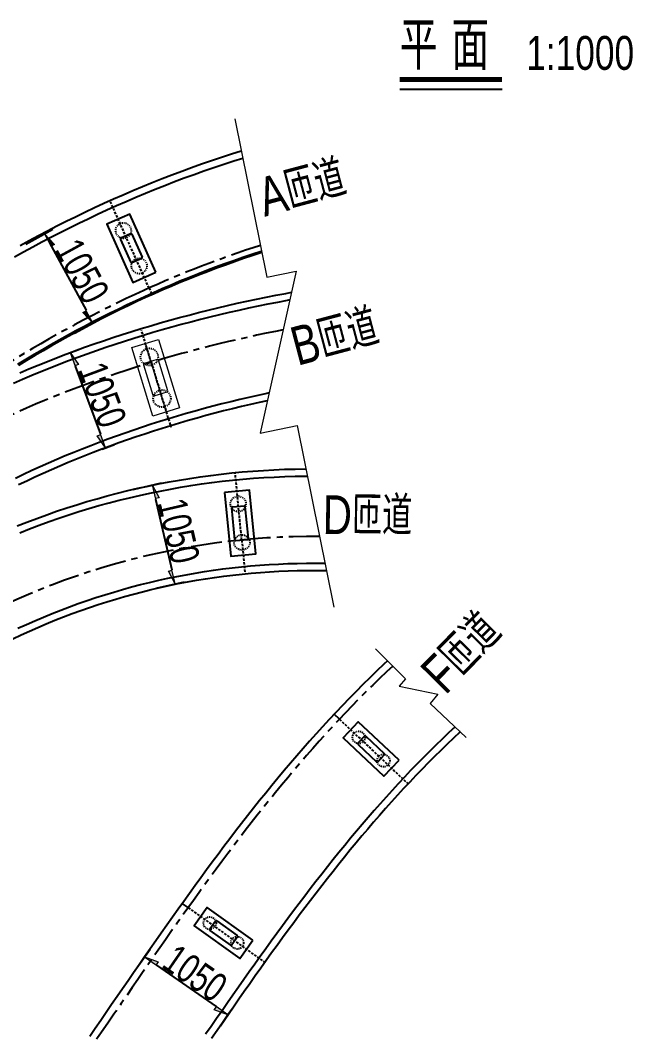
# Model space of a CAD drawing. Header units: millimetres. Extents: x 0 to 987207, y 0 to 5060561.
# Drawn here: x 493741.9 to 493805.2, y 2529749.3 to 2529854.1 of the extents above; entities that cross this region are included whole.
import ezdxf
from ezdxf.enums import TextEntityAlignment as Align

# ---------------------------------------------------------------- set-up
doc = ezdxf.new("R2010")
doc.units = ezdxf.units.MM
doc.header["$LTSCALE"] = 0.1
doc.linetypes.add('CENTER', pattern=[50.8, 31.75, -6.35, 6.35, -6.35])
doc.linetypes.add('DASHED', pattern=[19.05, 12.7, -6.35])
doc.layers.get('0').update_dxf_attribs({"linetype": 'CONTINUOUS'})
doc.layers.get('Defpoints').update_dxf_attribs({"color": 150, "linetype": 'CONTINUOUS'})
for name, color, linetype in [('1', 1, 'CONTINUOUS'), ('TLJ', 180, 'CONTINUOUS'), ('YLJ', 210, 'CONTINUOUS'), ('zhix', 1, 'CENTER'), ('伸缩缝(平面)', 7, 'CONTINUOUS'), ('桥梁', 94, 'CONTINUOUS')]:
    doc.layers.add(name, color=color, linetype=linetype)
doc.layers.add('标注', color=1, linetype='CONTINUOUS', lineweight=18)
doc.styles.add('BM_Dim', font='fsdb_e.shx', dxfattribs={"width": 0.75, "bigfont": 'hztxt.shx'})
doc.styles.add('MyFont', font='fsdb_e.shx', dxfattribs={"width": 0.78, "bigfont": 'hztxt.shx'})
doc.dimstyles.new('1-100', dxfattribs={"dimtxt": 3, "dimasz": 1.5, "dimexe": 1, "dimexo": 0.6, "dimgap": 0.1, "dimtad": 1, "dimdec": 0, "dimlfac": 100, "dimdsep": 46, "dimtxsty": 'BM_Dim', "dimblk": 'ARR-1', "dimcen": 0.09, "dimclrd": 256, "dimclre": 256, "dimclrt": 7, "dimadec": 1, "dimazin": 2, "dimtfac": 1, "dimtdec": 0, "dimtmove": 2, "dimatfit": 3, "dimldrblk": 'ARR-1', "dimfxl": 1, "dimtolj": 1, "dimtzin": 0, "dimlwd": 25, "dimarcsym": 1})

# ---------------------------------------------------------------- blocks, each defined once
blk = doc.blocks.new('ARR-1')
at = {"color": 1, "linetype": 'Continuous'}
for p, q in [((0, 0), (-1, 0)), ((0, 0), (-0.966, -0.259)), ((-0.966, -0.259), (-0.966, 0))]:
    blk.add_line(p, q, dxfattribs=at)
for points in [[(-0.966, -0.259), (-0.966, 0), (0, 0)], [(0, 0), (-0.966, 0), (-0.966, -0.259), (0, 0)], [(0, 0), (-0.966, -0.259), (-0.966, 0), (0, 0)], [(0, 0), (-0.966, -0.259), (-0.966, 0), (0, 0)]]:
    blk.add_solid(points, dxfattribs=at)
blk = doc.blocks.new('*D386')
at = {"layer": 'Defpoints', "color": 0}
for p in [(493753.58, 2529755.63), (493763.34, 2529751.28), (493762.21, 2529749.65)]:
    blk.add_point(p, dxfattribs=at)
at = {"layer": '标注', "lineweight": -2}
for p, q in [((493753.93, 2529756.12), (493755.28, 2529758.08)), ((493762.56, 2529750.14), (493763.91, 2529752.1))]:
    blk.add_line(p, q, dxfattribs=at)
at = {"layer": '标注', "lineweight": 25}
blk.add_line((493755.95, 2529756.4), (493762.11, 2529752.13), dxfattribs=at)
at = {"layer": '标注', "lineweight": 25, "xscale": 1.5, "yscale": 1.5, "zscale": 1.5}
for p, rotation in [((493754.71, 2529757.26), 145.2831716874226), ((493763.34, 2529751.28), 325.2831716874226)]:
    blk.add_blockref('ARR-1', p, dxfattribs=dict(at, rotation=rotation))
at = {"layer": '标注', "color": 7, "insert": (493759.94, 2529755.58), "char_height": 3, "attachment_point": 5, "rotation": 325.2832, "style": 'BM_Dim'}
blk.add_mtext('\\A1;1050', dxfattribs=at)
blk = doc.blocks.new('*D387')
at = {"layer": 'Defpoints', "color": 0}
for p in [(493746.1, 2529819.37), (493750.68, 2529809.88), (493749.77, 2529809.54)]:
    blk.add_point(p, dxfattribs=at)
at = {"layer": '标注', "lineweight": -2}
for p, q in [((493746.66, 2529819.58), (493747.95, 2529820.06)), ((493750.33, 2529809.75), (493751.62, 2529810.23))]:
    blk.add_line(p, q, dxfattribs=at)
at = {"layer": '标注', "lineweight": 25}
blk.add_line((493747.54, 2529818.31), (493750.16, 2529811.28), dxfattribs=at)
at = {"layer": '标注', "lineweight": 25, "xscale": 1.5, "yscale": 1.5, "zscale": 1.5}
for p, rotation in [((493747.01, 2529819.71), 110.4439233268591), ((493750.68, 2529809.88), 290.4439233268591)]:
    blk.add_blockref('ARR-1', p, dxfattribs=dict(at, rotation=rotation))
at = {"layer": '标注', "color": 7, "insert": (493750.35, 2529815.35), "char_height": 3, "attachment_point": 5, "rotation": 290.4439, "style": 'BM_Dim'}
blk.add_mtext('\\A1;1050', dxfattribs=at)
blk = doc.blocks.new('*D388')
at = {"layer": 'Defpoints', "color": 0}
for p in [(493741.91, 2529830.66), (493749.37, 2529822.77), (493746.93, 2529821.44)]:
    blk.add_point(p, dxfattribs=at)
at = {"layer": '标注', "lineweight": -2}
for p, q in [((493742.43, 2529830.94), (493745.23, 2529832.47)), ((493747.46, 2529821.72), (493750.25, 2529823.25))]:
    blk.add_line(p, q, dxfattribs=at)
at = {"layer": '标注', "lineweight": 25}
blk.add_line((493745.07, 2529830.67), (493748.66, 2529824.09), dxfattribs=at)
at = {"layer": '标注', "lineweight": 25, "xscale": 1.5, "yscale": 1.5, "zscale": 1.5}
for p, rotation in [((493744.35, 2529831.99), 118.5987563626035), ((493749.37, 2529822.77), 298.5987563626035)]:
    blk.add_blockref('ARR-1', p, dxfattribs=dict(at, rotation=rotation))
at = {"layer": '标注', "color": 7, "insert": (493748.26, 2529828.14), "char_height": 3, "attachment_point": 5, "rotation": 298.5988, "style": 'BM_Dim'}
blk.add_mtext('\\A1;1050', dxfattribs=at)
blk = doc.blocks.new('*D389')
at = {"layer": 'Defpoints', "color": 0}
for p in [(493752.97, 2529805.45), (493755.35, 2529795.22), (493757.89, 2529795.81)]:
    blk.add_point(p, dxfattribs=at)
at = {"layer": '标注', "lineweight": -2}
for p, q in [((493753.55, 2529805.58), (493756.48, 2529806.26)), ((493755.93, 2529795.36), (493758.86, 2529796.04))]:
    blk.add_line(p, q, dxfattribs=at)
at = {"layer": '标注', "lineweight": 25}
blk.add_line((493755.85, 2529804.58), (493757.55, 2529797.27), dxfattribs=at)
at = {"layer": '标注', "lineweight": 25, "xscale": 1.5, "yscale": 1.5, "zscale": 1.5}
for p, rotation in [((493755.51, 2529806.04), 103.0874996570711), ((493757.89, 2529795.81), 283.0874996570711)]:
    blk.add_blockref('ARR-1', p, dxfattribs=dict(at, rotation=rotation))
at = {"layer": '标注', "color": 7, "insert": (493758.25, 2529801.29), "char_height": 3, "attachment_point": 5, "rotation": 283.0875, "style": 'BM_Dim'}
blk.add_mtext('\\A1;1050', dxfattribs=at)

msp = doc.modelspace()

# ---------------------------------------------------------------- linework, layer by layer
at = {"layer": '1', "color": 8, "linetype": 'Continuous'}
for p, q in [((493753.272, 2529831.9981), (493752.268, 2529831.5487)), ((493753.4042, 2529831.9477), (493754.4665, 2529829.5747)), ((493752.2176, 2529831.4165), (493753.28, 2529829.0435)), ((493754.4161, 2529829.4425), (493753.4121, 2529828.9931)), ((493764.0629, 2529800.3773), (493763.7417, 2529803.6617)), ((493763.8315, 2529803.7709), (493765.0258, 2529803.8877)), ((493765.4563, 2529800.5136), (493765.1351, 2529803.7979)), ((493764.1722, 2529800.2875), (493765.3665, 2529800.4043)), ((493777.4789, 2529780.0723), (493776.7945, 2529779.3432)), ((493777.6203, 2529780.0768), (493779.516, 2529778.2974)), ((493776.799, 2529779.2018), (493778.6947, 2529777.4225)), ((493779.5205, 2529778.1561), (493778.8361, 2529777.4269)), ((493762.0374, 2529760.9592), (493761.4551, 2529760.1463)), ((493762.1769, 2529760.9823), (493764.2907, 2529759.4684)), ((493761.4782, 2529760.0067), (493763.5919, 2529758.4928)), ((493764.3137, 2529759.3288), (493763.7314, 2529758.5158))]:
    msp.add_line(p, q, dxfattribs=at)
for points in [[(493755.877, 2529828.0148), (493753.1802, 2529834.0387), (493750.8072, 2529832.9764), (493753.5039, 2529826.9525), (493755.877, 2529828.0148)], [(493762.984, 2529805.2454), (493763.6264, 2529798.6768), (493766.2141, 2529798.9298), (493765.5716, 2529805.4985), (493762.984, 2529805.2454)], [(493781.059, 2529777.6034), (493776.8301, 2529781.5728), (493775.256, 2529779.8958), (493779.4849, 2529775.9264), (493781.059, 2529777.6034)], [(493765.9117, 2529758.9838), (493761.1964, 2529762.3611), (493759.8571, 2529760.4913), (493764.5724, 2529757.114), (493765.9117, 2529758.9838)]]:
    msp.add_lwpolyline(points, dxfattribs=at)
at = {"layer": '1', "color": 8, "linetype": 'DASHED', "ltscale": 0.01}
for centre, radius in [((493752.5249, 2529832.321), 0.8), ((493754.1593, 2529828.6702), 0.8), ((493755.2074, 2529819.2697), 0.9), ((493756.5203, 2529814.9655), 0.9), ((493764.4043, 2529804.0781), 0.8), ((493764.7937, 2529800.0971), 0.8), ((493776.8815, 2529779.9473), 0.65), ((493779.4335, 2529777.552), 0.65), ((493761.4617, 2529760.7566), 0.65), ((493764.3071, 2529758.7185), 0.65)]:
    msp.add_circle(centre, radius, dxfattribs=at)
at = {"layer": '1', "color": 8, "linetype": 'Continuous'}
for centre, start, end in [((493753.3129, 2529831.9069), 24.116521, 114.116521), ((493752.3089, 2529831.4574), 114.116521, 204.116521), ((493753.3712, 2529829.0843), 204.116521, 294.116521), ((493754.3752, 2529829.5338), 294.116521, 24.116521), ((493763.8412, 2529803.6714), 95.585954, 185.585954), ((493765.0355, 2529803.7882), 5.585954, 95.585954), ((493764.1625, 2529800.3871), 185.585954, 275.585954), ((493765.3568, 2529800.5039), 275.585954, 5.585954), ((493777.5518, 2529780.0039), 46.813452, 136.813452), ((493776.8674, 2529779.2747), 136.813452, 226.813452), ((493778.7632, 2529777.4954), 226.813452, 316.813452), ((493779.4476, 2529778.2245), 316.813452, 46.813452), ((493762.1187, 2529760.901), 54.38809, 144.38809), ((493761.5364, 2529760.088), 144.38809, 234.38809), ((493763.6501, 2529758.5741), 234.38809, 324.38809), ((493764.2324, 2529759.3871), 324.38809, 54.38809)]:
    msp.add_arc(centre, 0.1, start, end, dxfattribs=at)
at = {"layer": 'TLJ', "color": 8, "flags": 128}
for points in [[(493764.7229, 2529840.5317), (493763.7096, 2529840.2126), (493762.6742, 2529839.8762), (493761.642, 2529839.5304), (493760.6129, 2529839.1752), (493759.5871, 2529838.8107), (493758.5647, 2529838.4368), (493757.5457, 2529838.0537), (493756.5302, 2529837.6614), (493755.5184, 2529837.2598), (493754.5102, 2529836.8491), (493753.5058, 2529836.4292), (493752.5053, 2529836.0001), (493751.5089, 2529835.5621), (493750.5178, 2529835.1158), (493749.5323, 2529834.6614), (493748.5523, 2529834.1993), (493747.5778, 2529833.7296), (493746.6088, 2529833.2526), (493745.6452, 2529832.7686), (493744.6871, 2529832.2777), (493743.7344, 2529831.7802), (493742.7869, 2529831.2763), (493741.8448, 2529830.7662)], [(493766.8283, 2529830.1857), (493766.7623, 2529830.1649), (493765.8182, 2529829.8566), (493764.8769, 2529829.5398), (493763.9385, 2529829.2144), (493763.0031, 2529828.8806), (493762.0708, 2529828.5382), (493761.1417, 2529828.1874), (493760.2157, 2529827.8281), (493759.2931, 2529827.4605), (493758.3739, 2529827.0844), (493757.4581, 2529826.7001), (493756.5458, 2529826.3074), (493755.6372, 2529825.9064), (493754.732, 2529825.4973), (493753.8304, 2529825.0801), (493752.9323, 2529824.6551), (493752.0376, 2529824.2225), (493751.1465, 2529823.7824), (493750.2589, 2529823.3351), (493749.3746, 2529822.8807), (493748.4939, 2529822.4195), (493747.6165, 2529821.9515), (493746.7424, 2529821.477), (493745.8717, 2529820.9961), (493745.0043, 2529820.5091), (493744.1401, 2529820.0161), (493743.2791, 2529819.5173), (493742.4213, 2529819.0128), (493741.5665, 2529818.5028)], [(493766.8556, 2529830.0515), (493766.8448, 2529830.0481), (493765.9002, 2529829.7413), (493764.9585, 2529829.4258), (493764.0196, 2529829.1019), (493763.0837, 2529828.7694), (493762.1509, 2529828.4284), (493761.2213, 2529828.0789), (493760.2948, 2529827.7211), (493759.3716, 2529827.3548), (493758.4518, 2529826.9801), (493757.5355, 2529826.5971), (493756.6227, 2529826.2057), (493755.7134, 2529825.8061), (493754.8079, 2529825.3983), (493753.906, 2529824.9822), (493753.0077, 2529824.558), (493752.1131, 2529824.126), (493751.2221, 2529823.6862), (493750.3347, 2529823.2389), (493749.451, 2529822.7842), (493748.5709, 2529822.3222), (493747.6944, 2529821.8532), (493746.8215, 2529821.3773), (493745.9522, 2529820.8947), (493745.0864, 2529820.4055), (493744.2242, 2529819.9099), (493743.3654, 2529819.4081), (493742.51, 2529818.9001), (493741.6581, 2529818.3863)], [(493741.8033, 2529817.6307), (493742.7529, 2529818.0324), (493743.7057, 2529818.4256), (493744.6617, 2529818.8104), (493745.6208, 2529819.1867), (493746.5828, 2529819.5547), (493747.5476, 2529819.9144), (493748.5153, 2529820.2658), (493749.4856, 2529820.609), (493750.4584, 2529820.9441), (493751.4337, 2529821.271), (493752.4115, 2529821.5899), (493753.3915, 2529821.9008), (493754.3737, 2529822.2038), (493755.358, 2529822.4989), (493756.3443, 2529822.7862), (493757.3326, 2529823.0658), (493758.3228, 2529823.3376), (493759.3148, 2529823.6019), (493760.3084, 2529823.8585), (493761.3037, 2529824.1077), (493762.3006, 2529824.3494), (493763.299, 2529824.5838), (493764.2987, 2529824.8109), (493765.2998, 2529825.0308), (493766.3022, 2529825.2434), (493767.3058, 2529825.449), (493768.3105, 2529825.6476), (493769.3163, 2529825.8392), (493769.9208, 2529825.9501)], [(493767.4099, 2529814.744), (493766.5875, 2529814.5634), (493765.6616, 2529814.3531), (493764.7377, 2529814.1362), (493763.8159, 2529813.9127), (493762.8964, 2529813.6824), (493761.979, 2529813.4455), (493761.0641, 2529813.2018), (493760.1515, 2529812.9512), (493759.2413, 2529812.6938), (493758.3338, 2529812.4294), (493757.4288, 2529812.1581), (493756.5265, 2529811.8798), (493755.6269, 2529811.5944), (493754.7303, 2529811.3019), (493753.8365, 2529811.0023), (493752.9457, 2529810.6955), (493752.058, 2529810.3815), (493751.1734, 2529810.0603), (493750.2921, 2529809.7318), (493749.4142, 2529809.3959), (493748.5396, 2529809.0527), (493747.6686, 2529808.7022), (493746.8011, 2529808.3442), (493745.9373, 2529807.9787), (493745.0773, 2529807.6058), (493744.2212, 2529807.2254), (493743.3691, 2529806.8375), (493742.5209, 2529806.4421), (493741.677, 2529806.039)], [(493741.5207, 2529801.8007), (493742.538, 2529802.2013), (493743.5605, 2529802.5882), (493744.5882, 2529802.9615), (493745.6207, 2529803.321), (493746.6579, 2529803.6668), (493747.6996, 2529803.9987), (493748.7457, 2529804.3166), (493749.7959, 2529804.6206), (493750.8501, 2529804.9106), (493751.908, 2529805.1865), (493752.9696, 2529805.4482), (493754.0345, 2529805.6958), (493755.1026, 2529805.9291), (493756.1738, 2529806.1482), (493757.2478, 2529806.353), (493758.3244, 2529806.5435), (493759.4034, 2529806.7195), (493760.4847, 2529806.8812), (493761.5681, 2529807.0285), (493762.6533, 2529807.1612), (493763.7402, 2529807.2795), (493764.8286, 2529807.3834), (493765.9183, 2529807.4726), (493767.0091, 2529807.5474), (493768.1007, 2529807.6076), (493769.1931, 2529807.6532), (493770.286, 2529807.6843), (493771.3792, 2529807.7008), (493771.4038, 2529807.7008)], [(493741.0713, 2529790.1347), (493741.9332, 2529790.5423), (493742.8003, 2529790.9383), (493743.6727, 2529791.3228), (493744.5501, 2529791.6956), (493745.4324, 2529792.0566), (493746.3195, 2529792.4059), (493747.2111, 2529792.7433), (493748.1071, 2529793.0687), (493749.0074, 2529793.3822), (493749.9118, 2529793.6837), (493750.8202, 2529793.9731), (493751.7323, 2529794.2503), (493752.648, 2529794.5154), (493753.5672, 2529794.7682), (493754.4897, 2529795.0088), (493755.4153, 2529795.237), (493756.3439, 2529795.4529), (493757.2752, 2529795.6564), (493758.2092, 2529795.8474), (493759.1457, 2529796.026), (493760.0844, 2529796.192), (493761.0253, 2529796.3456), (493761.9682, 2529796.4865), (493762.9128, 2529796.6149), (493763.8591, 2529796.7307), (493764.8068, 2529796.8339), (493765.7558, 2529796.9244), (493766.706, 2529797.0022), (493767.6571, 2529797.0674), (493768.6089, 2529797.1199), (493769.5614, 2529797.1597), (493770.5144, 2529797.1868), (493771.4676, 2529797.2011), (493772.4209, 2529797.2028), (493773.3742, 2529797.1918), (493773.5431, 2529797.1876)], [(493779.8524, 2529787.8559), (493779.484, 2529787.5126), (493778.7537, 2529786.8193), (493778.03, 2529786.1196), (493777.3126, 2529785.4134), (493776.6014, 2529784.7012), (493775.8965, 2529783.9831), (493775.1977, 2529783.2593), (493774.5048, 2529782.5299), (493773.8178, 2529781.7952), (493773.1366, 2529781.0554), (493772.4611, 2529780.3106), (493771.7911, 2529779.561), (493771.1265, 2529778.8068), (493770.4672, 2529778.0481), (493769.8131, 2529777.2852), (493769.164, 2529776.5183), (493768.5199, 2529775.7473), (493767.8805, 2529774.9727), (493767.2458, 2529774.1944), (493766.6155, 2529773.4126), (493765.9896, 2529772.6276), (493765.368, 2529771.8394), (493764.7504, 2529771.0482), (493764.1367, 2529770.2541), (493763.5268, 2529769.4574), (493762.9205, 2529768.6581), (493762.3177, 2529767.8563), (493761.7182, 2529767.0523), (493761.1219, 2529766.2461), (493760.5285, 2529765.4379), (493759.938, 2529764.6278), (493759.3502, 2529763.8159), (493758.7649, 2529763.0024), (493758.182, 2529762.1874), (493757.6013, 2529761.371), (493757.0226, 2529760.5534), (493756.4457, 2529759.7346), (493755.8706, 2529758.9148), (493755.297, 2529758.0942), (493754.7248, 2529757.2727), (493754.1538, 2529756.4506), (493753.5838, 2529755.628), (493753.0147, 2529754.805), (493752.4463, 2529753.9816), (493751.8785, 2529753.1581), (493751.311, 2529752.3345), (493750.7437, 2529751.511), (493750.1764, 2529750.6876), (493749.609, 2529749.8644), (493749.0414, 2529749.0416)], [(493787.385, 2529780.5224), (493787.3424, 2529780.4834), (493786.678, 2529779.8644), (493786.018, 2529779.2377), (493785.3622, 2529778.6037), (493784.7108, 2529777.9625), (493784.0635, 2529777.3142), (493783.4203, 2529776.6591), (493782.7813, 2529775.9971), (493782.1462, 2529775.3286), (493781.5151, 2529774.6537), (493780.8879, 2529773.9724), (493780.2644, 2529773.285), (493779.6446, 2529772.5916), (493779.0284, 2529771.8923), (493778.4158, 2529771.1873), (493777.8065, 2529770.4768), (493777.2006, 2529769.7608), (493776.5979, 2529769.0394), (493775.9983, 2529768.313), (493775.4017, 2529767.5814), (493774.808, 2529766.845), (493774.2171, 2529766.1038), (493773.6288, 2529765.358), (493773.0431, 2529764.6076), (493772.4597, 2529763.8528), (493771.8787, 2529763.0938), (493771.2998, 2529762.3306), (493770.723, 2529761.5634), (493770.1481, 2529760.7923), (493769.5749, 2529760.0174), (493769.0033, 2529759.2388), (493768.4332, 2529758.4567), (493767.8645, 2529757.6712), (493767.2969, 2529756.8823), (493766.7304, 2529756.0903), (493766.1648, 2529755.2951), (493765.5999, 2529754.497), (493765.0356, 2529753.6961), (493764.4718, 2529752.8924), (493763.9082, 2529752.0861), (493763.3448, 2529751.2772), (493762.7813, 2529750.466), (493762.2176, 2529749.6525), (493761.6536, 2529748.8368)]]:
    msp.add_lwpolyline(points, dxfattribs=at)
at = {"layer": 'YLJ', "color": 8, "flags": 128}
for points in [[(493764.8733, 2529839.7927), (493763.9381, 2529839.4982), (493762.9093, 2529839.1639), (493761.8835, 2529838.8203), (493760.8609, 2529838.4674), (493759.8415, 2529838.1051), (493758.8255, 2529837.7336), (493757.8128, 2529837.3529), (493756.8037, 2529836.963), (493755.7982, 2529836.564), (493754.7964, 2529836.1558), (493753.7982, 2529835.7385), (493752.804, 2529835.3122), (493751.8138, 2529834.8769), (493750.8288, 2529834.4333), (493749.8492, 2529833.9817), (493748.875, 2529833.5223), (493747.9062, 2529833.0554), (493746.9428, 2529832.5811), (493745.9846, 2529832.0998), (493745.0317, 2529831.6115), (493744.0841, 2529831.1167), (493743.1416, 2529830.6154), (493742.2043, 2529830.1079), (493741.2721, 2529829.5945)], [(493769.7427, 2529825.1549), (493769.4542, 2529825.102), (493768.4534, 2529824.9113), (493767.4538, 2529824.7138), (493766.4553, 2529824.5092), (493765.4581, 2529824.2976), (493764.4622, 2529824.0789), (493763.4677, 2529823.8531), (493762.4747, 2529823.6199), (493761.4832, 2529823.3795), (493760.4933, 2529823.1317), (493759.5051, 2529822.8764), (493758.5186, 2529822.6136), (493757.534, 2529822.3433), (493756.5513, 2529822.0653), (493755.5705, 2529821.7797), (493754.5919, 2529821.4862), (493753.6154, 2529821.185), (493752.6411, 2529820.8759), (493751.6692, 2529820.5589), (493750.6997, 2529820.2339), (493749.7327, 2529819.9009), (493748.7683, 2529819.5598), (493747.8066, 2529819.2105), (493746.8477, 2529818.8531), (493745.8917, 2529818.4874), (493744.9387, 2529818.1134), (493743.9888, 2529817.7311), (493743.042, 2529817.3404), (493742.0986, 2529816.9413), (493741.1586, 2529816.5336)], [(493767.5905, 2529815.5498), (493767.3572, 2529815.5003), (493766.424, 2529815.2954), (493765.4928, 2529815.0839), (493764.5636, 2529814.8657), (493763.6365, 2529814.6409), (493762.7115, 2529814.4093), (493761.7887, 2529814.1709), (493760.8683, 2529813.9257), (493759.9501, 2529813.6737), (493759.0344, 2529813.4147), (493758.1212, 2529813.1487), (493757.2106, 2529812.8756), (493756.3025, 2529812.5955), (493755.3973, 2529812.3083), (493754.4948, 2529812.014), (493753.5952, 2529811.7124), (493752.6985, 2529811.4036), (493751.8049, 2529811.0875), (493750.9145, 2529810.7641), (493750.0272, 2529810.4334), (493749.1432, 2529810.0953), (493748.2626, 2529809.7497), (493747.3855, 2529809.3967), (493746.512, 2529809.0362), (493745.6421, 2529808.6682), (493744.7759, 2529808.2926), (493743.9136, 2529807.9094), (493743.0552, 2529807.5187), (493742.2009, 2529807.1203), (493741.3507, 2529806.7143)], [(493741.8001, 2529801.1047), (493742.8081, 2529801.5016), (493743.8213, 2529801.885), (493744.8395, 2529802.2549), (493745.8626, 2529802.6111), (493746.8903, 2529802.9537), (493747.9225, 2529803.2826), (493748.959, 2529803.5976), (493749.9997, 2529803.8988), (493751.0442, 2529804.1861), (493752.0925, 2529804.4595), (493753.1443, 2529804.7188), (493754.1995, 2529804.9641), (493755.2578, 2529805.1954), (493756.3192, 2529805.4124), (493757.3833, 2529805.6154), (493758.4501, 2529805.8041), (493759.5193, 2529805.9785), (493760.5907, 2529806.1387), (493761.6641, 2529806.2846), (493762.7395, 2529806.4162), (493763.8164, 2529806.5334), (493764.8948, 2529806.6363), (493765.9746, 2529806.7247), (493767.0553, 2529806.7988), (493768.137, 2529806.8585), (493769.2194, 2529806.9037), (493770.3023, 2529806.9345), (493771.3855, 2529806.9508), (493771.5563, 2529806.9511)], [(493741.617, 2529791.2224), (493742.4933, 2529791.6226), (493743.3748, 2529792.0111), (493744.2614, 2529792.3878), (493745.153, 2529792.7526), (493746.0494, 2529793.1055), (493746.9503, 2529793.4465), (493747.8558, 2529793.7754), (493748.7655, 2529794.0922), (493749.6794, 2529794.3968), (493750.5973, 2529794.6892), (493751.519, 2529794.9694), (493752.4443, 2529795.2372), (493753.3732, 2529795.4927), (493754.3053, 2529795.7358), (493755.2406, 2529795.9664), (493756.1789, 2529796.1845), (493757.1201, 2529796.3901), (493758.0638, 2529796.5832), (493759.0101, 2529796.7636), (493759.9587, 2529796.9314), (493760.9095, 2529797.0866), (493761.8622, 2529797.229), (493762.8168, 2529797.3587), (493763.7729, 2529797.4757), (493764.7306, 2529797.58), (493765.6896, 2529797.6714), (493766.6497, 2529797.7501), (493767.6108, 2529797.816), (493768.5726, 2529797.869), (493769.5351, 2529797.9092), (493770.4981, 2529797.9366), (493771.4613, 2529797.9511), (493772.4246, 2529797.9528), (493773.3879, 2529797.9417), (493773.3897, 2529797.9416)], [(493786.8381, 2529781.0385), (493786.8337, 2529781.0346), (493786.1642, 2529780.4107), (493785.4991, 2529779.7793), (493784.8385, 2529779.1406), (493784.1823, 2529778.4947), (493783.5305, 2529777.8419), (493782.8829, 2529777.1822), (493782.2396, 2529776.5159), (493781.6004, 2529775.843), (493780.9653, 2529775.1638), (493780.3342, 2529774.4783), (493779.707, 2529773.7868), (493779.0836, 2529773.0894), (493778.464, 2529772.3862), (493777.848, 2529771.6774), (493777.2356, 2529770.9631), (493776.6266, 2529770.2434), (493776.0209, 2529769.5186), (493775.4184, 2529768.7887), (493774.8191, 2529768.0538), (493774.2228, 2529767.3141), (493773.6294, 2529766.5698), (493773.0387, 2529765.8209), (493772.4507, 2529765.0676), (493771.8652, 2529764.3101), (493771.2822, 2529763.5483), (493770.7013, 2529762.7826), (493770.1226, 2529762.0129), (493769.5459, 2529761.2394), (493768.9711, 2529760.4623), (493768.398, 2529759.6816), (493767.8264, 2529758.8975), (493767.2563, 2529758.1101), (493766.6875, 2529757.3195), (493766.1198, 2529756.5258), (493765.5531, 2529755.7291), (493764.9872, 2529754.9296), (493764.422, 2529754.1274), (493763.8574, 2529753.3226), (493763.2931, 2529752.5152), (493762.729, 2529751.7055), (493762.165, 2529750.8935), (493761.6009, 2529750.0793), (493761.0365, 2529749.2631)]]:
    msp.add_lwpolyline(points, dxfattribs=at)
at = {"layer": 'zhix', "color": 8, "flags": 128}
for points in [[(493754.6395, 2529826.1456), (493753.7309, 2529825.728), (493752.826, 2529825.3023), (493751.9249, 2529824.8686), (493751.0276, 2529824.4272), (493750.1341, 2529823.9783), (493749.2443, 2529823.5219), (493748.3583, 2529823.0582), (493747.476, 2529822.5875), (493746.5974, 2529822.1099), (493745.7225, 2529821.6256), (493744.8513, 2529821.1347), (493743.9838, 2529820.6374), (493743.1198, 2529820.1338), (493742.2595, 2529819.6241), (493741.4026, 2529819.1085), (493740.5493, 2529818.5872), (493739.6994, 2529818.0602), (493738.8529, 2529817.5278), (493738.0098, 2529816.9901), (493737.17, 2529816.4472), (493736.3334, 2529815.8993), (493735.5001, 2529815.3466), (493734.6699, 2529814.7891), (493733.8427, 2529814.2271), (493733.0186, 2529813.6607), (493732.1974, 2529813.0901), (493731.3791, 2529812.5153), (493730.5636, 2529811.9365), (493729.7509, 2529811.3539), (493728.9408, 2529810.7676), (493728.1333, 2529810.1777), (493727.3283, 2529809.5845), (493726.5257, 2529808.9879), (493725.7255, 2529808.3881), (493724.9276, 2529807.7854), (493724.1319, 2529807.1797), (493723.3382, 2529806.5714), (493722.5466, 2529805.9603), (493721.7569, 2529805.3468), (493720.9691, 2529804.731), (493720.183, 2529804.1128), (493719.3986, 2529803.4926), (493718.6157, 2529802.8704), (493717.8343, 2529802.2464), (493717.0543, 2529801.6206), (493716.2756, 2529800.9932), (493715.4981, 2529800.3643), (493714.7217, 2529799.7341), (493713.9463, 2529799.1026), (493713.1718, 2529798.4701), (493712.3981, 2529797.8365), (493711.6251, 2529797.2021), (493710.8528, 2529796.5669), (493710.0809, 2529795.9311), (493709.3095, 2529795.2948), (493708.5384, 2529794.6581), (493707.7675, 2529794.0211), (493706.9967, 2529793.384), (493706.8565, 2529793.2682)], [(493769.0493, 2529822.0604), (493768.2708, 2529821.9086), (493767.2906, 2529821.7104), (493766.3118, 2529821.5054), (493765.3346, 2529821.2935), (493764.3588, 2529821.0745), (493763.3847, 2529820.8485), (493762.4123, 2529820.6154), (493761.4415, 2529820.3752), (493760.4727, 2529820.1277), (493759.5057, 2529819.8729), (493758.5407, 2529819.6107), (493757.5777, 2529819.3411), (493756.6168, 2529819.0641), (493755.6582, 2529818.7796), (493754.7018, 2529818.4874), (493753.7478, 2529818.1877), (493752.7962, 2529817.8802), (493751.8472, 2529817.565), (493750.9008, 2529817.2421), (493749.9571, 2529816.9113), (493749.0162, 2529816.5726), (493748.0782, 2529816.226), (493747.1432, 2529815.8714), (493746.2112, 2529815.5087), (493745.2825, 2529815.1381), (493744.357, 2529814.7593), (493743.4349, 2529814.3723), (493742.5163, 2529813.9772), (493741.6012, 2529813.5738), (493740.6899, 2529813.1622), (493739.7823, 2529812.7423), (493738.8787, 2529812.314), (493737.979, 2529811.8774), (493737.0835, 2529811.4324), (493736.1922, 2529810.979), (493735.3053, 2529810.5171), (493734.4228, 2529810.0468), (493733.5449, 2529809.568), (493732.6717, 2529809.0806), (493731.8033, 2529808.5847), (493730.9399, 2529808.0803), (493730.0815, 2529807.5672), (493729.2283, 2529807.0456), (493728.3804, 2529806.5154), (493727.538, 2529805.9766), (493726.7012, 2529805.4292), (493725.87, 2529804.8732), (493725.0447, 2529804.3085), (493724.5898, 2529803.9918)], [(493780.384, 2529787.327), (493779.7554, 2529786.7375), (493779.0323, 2529786.0468), (493778.3154, 2529785.3496), (493777.6048, 2529784.646), (493776.9003, 2529783.9364), (493776.2017, 2529783.2208), (493775.5091, 2529782.4995), (493774.8223, 2529781.7726), (493774.1412, 2529781.0404), (493773.4657, 2529780.3031), (493772.7957, 2529779.5607), (493772.1311, 2529778.8136), (493771.4717, 2529778.0618), (493770.8174, 2529777.3055), (493770.1682, 2529776.5449), (493769.5238, 2529775.7802), (493768.8842, 2529775.0115), (493768.2492, 2529774.239), (493767.6186, 2529773.4629), (493766.9924, 2529772.6832), (493766.3704, 2529771.9002), (493765.7525, 2529771.114), (493765.1385, 2529770.3247), (493764.5282, 2529769.5325), (493763.9215, 2529768.7376), (493763.3183, 2529767.94), (493762.7185, 2529767.1399), (493762.1218, 2529766.3374), (493761.5281, 2529765.5327), (493760.9372, 2529764.7259), (493760.3491, 2529763.9172), (493759.7634, 2529763.1066), (493759.1802, 2529762.2943), (493758.5991, 2529761.4804), (493758.0202, 2529760.6651), (493757.4431, 2529759.8484), (493756.8677, 2529759.0305), (493756.2939, 2529758.2116), (493755.7214, 2529757.3916), (493755.1502, 2529756.5708), (493754.5801, 2529755.7492), (493754.0109, 2529754.9271), (493753.4423, 2529754.1044), (493752.8744, 2529753.2813), (493752.3068, 2529752.458), (493751.7395, 2529751.6345), (493751.5504, 2529751.36)], [(493751.5504, 2529751.36), (493750.9831, 2529750.5365), (493750.4157, 2529749.7131), (493749.8479, 2529748.8899), (493749.2797, 2529748.067), (493748.711, 2529747.2445), (493748.1415, 2529746.4225), (493747.5711, 2529745.6011), (493746.9997, 2529744.7804), (493746.4272, 2529743.9605), (493745.8533, 2529743.1416), (493745.278, 2529742.3237), (493744.7011, 2529741.5069), (493744.1224, 2529740.6913), (493743.5419, 2529739.8771), (493742.9593, 2529739.0643), (493742.3746, 2529738.2531), (493741.7875, 2529737.4435), (493741.198, 2529736.6357), (493740.606, 2529735.8298), (493740.0112, 2529735.026), (493739.4135, 2529734.2242), (493738.8129, 2529733.4247), (493738.2092, 2529732.6275), (493737.6022, 2529731.8328), (493736.9918, 2529731.0407), (493736.3779, 2529730.2513), (493735.7603, 2529729.4648), (493735.139, 2529728.6812), (493734.5138, 2529727.9008), (493733.8846, 2529727.1235), (493733.2512, 2529726.3497), (493732.6136, 2529725.5793), (493731.9716, 2529724.8126), (493731.3251, 2529724.0497), (493730.6741, 2529723.2907), (493730.0183, 2529722.5357), (493729.3577, 2529721.785), (493728.6922, 2529721.0386), (493728.0216, 2529720.2968), (493727.3459, 2529719.5596), (493726.665, 2529718.8272), (493725.9788, 2529718.0998), (493725.2872, 2529717.3776), (493724.59, 2529716.6606), (493723.8873, 2529715.9492), (493723.1789, 2529715.2433), (493722.4648, 2529714.5433), (493721.7448, 2529713.8493), (493721.019, 2529713.1615), (493720.2871, 2529712.48), (493719.5493, 2529711.8051), (493718.8053, 2529711.1368), (493718.0552, 2529710.4755), (493717.6238, 2529710.1008)]]:
    msp.add_lwpolyline(points, dxfattribs=at)
at = {"layer": 'zhix', "color": 8}
for centre, radius, start, end in [((493800.1255, 2529725.9907), 110, 107.687313, 114.425501), ((493772.0696, 2529725.7037), 75, 89.420321, 154.829989)]:
    msp.add_arc(centre, radius, start, end, dxfattribs=at)
at = {"layer": '伸缩缝(平面)', "color": 3, "linetype": 'Continuous', "const_width": 0.5}
msp.add_lwpolyline([(493781.1153, 2529847.938), (493791.6999, 2529847.938)], dxfattribs=at)
at = {"layer": '伸缩缝(平面)', "color": 1, "linetype": 'Continuous'}
msp.add_lwpolyline([(493781.1153, 2529846.938), (493791.6999, 2529846.938)], dxfattribs=at)
at = {"layer": '标注', "color": 8}
for p, q in [((493754.7844, 2529820.6566), (493756.9434, 2529813.5786)), ((493754.6173, 2529818.4624), (493755.5801, 2529815.306)), ((493756.0229, 2529818.9957), (493754.6838, 2529818.5872)), ((493757.1105, 2529815.7728), (493756.1477, 2529818.9292)), ((493755.7049, 2529815.2395), (493757.044, 2529815.648))]:
    msp.add_line(p, q, dxfattribs=at)
for points in [[(493764.0405, 2529843.8852), (493767.3723, 2529827.5119), (493770.4093, 2529828.1299), (493766.6616, 2529811.4044), (493770.4915, 2529812.1837), (493774.3138, 2529793.4004)], [(493756.1713, 2529821.0797), (493758.3303, 2529814.0016), (493755.5565, 2529813.1555), (493753.3975, 2529820.2336), (493756.1713, 2529821.0797)], [(493778.5946, 2529789.1071), (493781.7212, 2529785.9968), (493781.0638, 2529785.2556), (493785.0727, 2529784.4293), (493784.267, 2529783.4644), (493787.995, 2529779.9468)]]:
    msp.add_lwpolyline(points, dxfattribs=at)
for centre, start, end in [((493754.713, 2529818.4916), 106.963203, 196.963204), ((493756.052, 2529818.9), 16.963204, 106.963204), ((493755.6758, 2529815.3352), 196.963204, 286.963204), ((493757.0148, 2529815.7436), 286.963204, 16.963204)]:
    msp.add_arc(centre, 0.1, start, end, dxfattribs=at)
at = {"layer": '桥梁', "color": 8, "linetype": 'DASHED', "ltscale": 0.2}
for p, q in [((493755.1802, 2529826.3895), (493751.1965, 2529835.2884)), ((493755.1802, 2529826.3895), (493755.4867, 2529825.7049)), ((493755.4044, 2529818.7028), (493754.3882, 2529822.0521)), ((493755.4044, 2529818.7028), (493757.4368, 2529812.0044)), ((493764.7692, 2529800.3475), (493764.0878, 2529807.3143)), ((493764.7692, 2529800.3475), (493765.1099, 2529796.8642)), ((493774.8759, 2529781.8298), (493781.9849, 2529775.1571)), ((493759.2258, 2529762.358), (493767.1523, 2529756.6807))]:
    msp.add_line(p, q, dxfattribs=at)
at = {"layer": '桥梁', "color": 8}
for p, q in [((493774.8759, 2529781.8298), (493774.3291, 2529782.3431)), ((493759.2258, 2529762.358), (493758.6161, 2529762.7947))]:
    msp.add_line(p, q, dxfattribs=at)

# ---------------------------------------------------------------- texts
at = {"color": 7, "linetype": 'Continuous', "style": 'MyFont', "width": 0.78}
for s, rotation, p in [('A匝道', 14.865532, (493770.9851, 2529836.8349)), ('B匝道', 14.865532, (493774.3788, 2529821.4305)), ('D匝道', 359.058554, (493777.784, 2529802.908)), ('F匝道', 45.453046, (493787.5086, 2529788.7779))]:
    msp.add_text(s, height=4, rotation=rotation, dxfattribs=at).set_placement(p, align=Align.MIDDLE_CENTER)
at = {"layer": '伸缩缝(平面)', "color": 7, "linetype": 'Continuous', "style": 'MyFont', "width": 0.78}
for s, height, p in [('平 面', 5, (493781.1153, 2529848.938)), ('1:1000', 3.5, (493794.1999, 2529848.938))]:
    msp.add_text(s, height=height, dxfattribs=at).set_placement(p)

# ---------------------------------------------------------------- dimensions: what is measured, and where the dimension line sits
at = {"layer": '标注', "color": 2}
for p1, p2, distance, picture, middle in [((493741.906, 2529830.657), (493746.9323, 2529821.4377), 2.7803, '*D388', (493748.265, 2529828.1441)), ((493746.1018, 2529819.3707), (493749.7678, 2529809.5363), 0.9733, '*D387', (493750.346, 2529815.3523)), ((493752.9696, 2529805.4482), (493755.3471, 2529795.2212), 2.6057, '*D389', (493758.2549, 2529801.287)), ((493753.5838, 2529755.628), (493762.2146, 2529749.648), 1.9828, '*D386', (493759.9397, 2529755.583))]:
    dim = msp.add_aligned_dim(p1=p1, p2=p2, distance=distance, dimstyle='1-100', dxfattribs=at)
    dim.commit()
    dim.dimension.update_dxf_attribs({"geometry": picture, "text_midpoint": middle})

doc.saveas('drawing.dxf')
